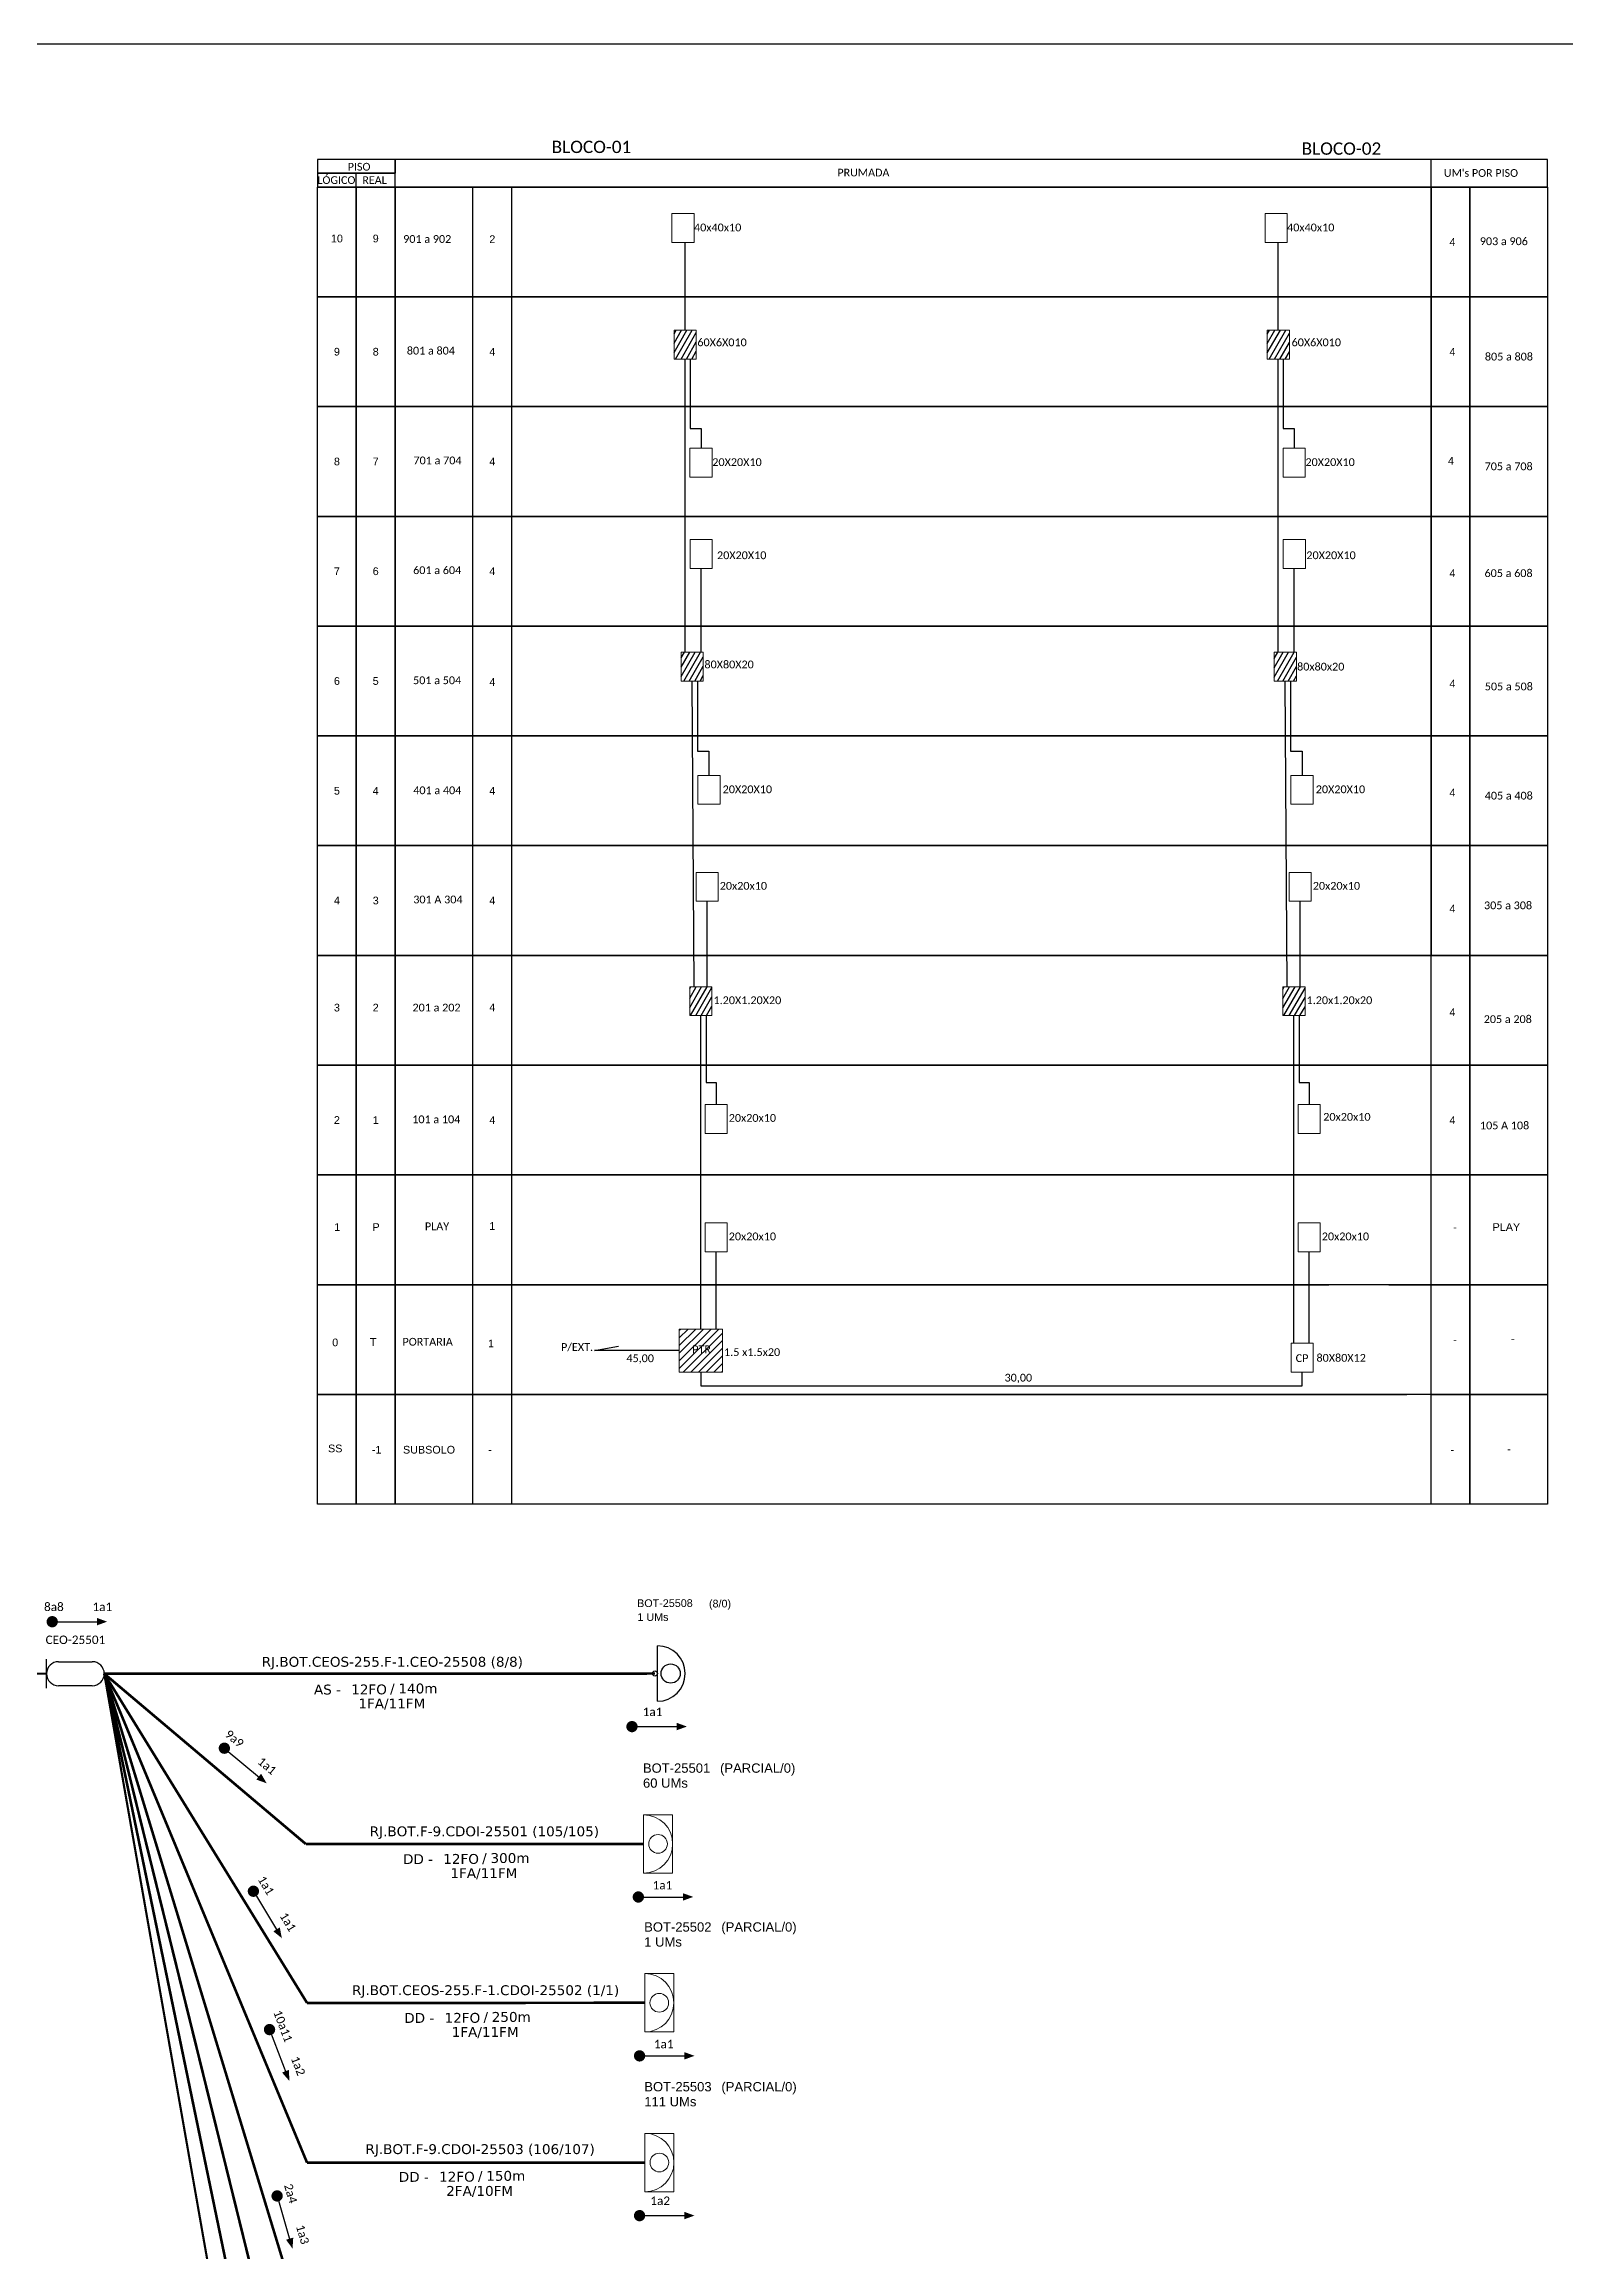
# Model space of a CAD drawing. Header units: metres. Extents: x 1 to 842, y 0 to 594.
# Drawn here: x 339.6 to 598.2, y 219.1 to 594.2 of the extents above; entities that cross this region are included whole.
import ezdxf
from ezdxf.enums import TextEntityAlignment as Align

# ---------------------------------------------------------------- set-up
doc = ezdxf.new("R2010")
doc.units = ezdxf.units.M
for name, color, linetype, lineweight in [("20.0-LEGENDA DOS CDO'S", 1, 'Continuous', 0), ('20.1-CDO_INTERIOR', 1, 'Continuous', 0), ('20.2-CDO_POSTE', 1, 'Continuous', 5), ('40.1-ETIQUETAS', 1, 'Continuous', 20)]:
    doc.layers.add(name, color=color, linetype=linetype, lineweight=lineweight)
for name, color, linetype in [('20.4-CEOS', 1, 'Continuous'), ('CAP a instalar', 1, 'Continuous'), ('CD de instalação futura', 8, 'Continuous'), ('SETA', 7, 'Continuous')]:
    doc.layers.add(name, color=color, linetype=linetype)
doc.styles.add('ARIAL', font='arial.ttf')
doc.styles.add('siredit', font='verdana.ttf')
doc.styles.get("Standard").update_dxf_attribs({"font": 'arial.ttf'})
doc.styles.add('WMF-Calibri0', font='CALIBRI.TTF')
doc.linetypes.add('FENCELINE1', pattern='A,0.25,-0.1,[133,ltypeshp.shx,S=0.1,R=0,X=-0.1,Y=0],-0.1,1', length=1.45)

# ---------------------------------------------------------------- blocks, each defined once
blk = doc.blocks.new('CDOI_INT')
at = {"layer": '20.1-CDO_INTERIOR', "color": 0, "lineweight": 18}
blk.add_lwpolyline([(4.25, -4.25), (4.25, 4.25), (0, 4.25), (0, -4.25)], close=True, dxfattribs=at)
blk.add_circle((2.12, 0), 1.36, dxfattribs=at)
blk.add_arc((0, 0), 4.25, 270, 90, dxfattribs=at)
at = {"layer": "20.0-LEGENDA DOS CDO'S", "color": 0, "style": 'ARIAL'}
for tag, p in [('CDO_N', (-0.08, 10.38)), ('SPLITER_1', (21.18, 10.38)), ('SPLITER_2', (21.19, 8.68)), ('SAP', (-0.08, 6.23)), ('SURVEY', (-0.08, 8.2)), ('1:XX', (5.94, -2.22)), ('UMS', (5.94, -4.24))]:
    blk.add_attdef(tag, p, '', height=1.36, dxfattribs=at)
blk.add_attdef('FIBRAS_UTILIZADAS', text='', height=1.36, dxfattribs=at).set_placement((15.34, 10.38), align=Align.CENTER)
blk = doc.blocks.new('ETIQUETA_RS5F')
at = {"layer": '40.1-ETIQUETAS', "color": 0, "style": 'siredit'}
blk.add_text('/', height=1.5, dxfattribs=at).set_placement((1.55, -1.95), align=Align.MIDDLE_RIGHT)
for tag, p in [('ETIQUETA_R_PRIMARIA', (1.18, 4.1)), ('ETIQUETA_R_SECUNDARIA', (1.18, 2.1)), ('F_ATIVAS/F_MORTAS', (1.11, -4.24))]:
    blk.add_attdef(tag, text='', height=1.5, dxfattribs=at).set_placement(p, align=Align.MIDDLE_CENTER)
for tag, p in [('TIPO_CABO', (-6.62, -2.12)), ('CAP_CABO', (0.37, -2.09))]:
    blk.add_attdef(tag, text='', height=1.5, dxfattribs=at).set_placement(p, align=Align.MIDDLE_RIGHT)
blk.add_attdef('METROS', text='', height=1.5, dxfattribs=at).set_placement((2.11, -1.95), align=Align.MIDDLE_LEFT)
for tag, p in [('FUSÃO_1', (0.82, -8.39)), ('FUSÃO_2', (0.82, -10.6)), ('FUSÃO_3', (0.82, -12.93)), ('FUSÃO_4', (0.82, -15.14)), ('FUSÃO_5', (0.82, -17.16))]:
    blk.add_attdef(tag, text='', height=1.5, dxfattribs=at).set_placement(p, align=Align.CENTER)
blk = doc.blocks.new('CDOE-TEXTO PADRÃO')
at = {"layer": "20.0-LEGENDA DOS CDO'S", "color": 0, "style": 'ARIAL'}
for tag, p in [('CDO_N', (0.49, 7.39)), ('CORDOALHA', (0.5, 4.33)), ('SAP', (0.51, 1.67)), ('SPLITER_1', (0.59, -0.91)), ('SPLITER_2', (0.6, -3.55)), ('(XX-XX_F)S', (0.54, -8.29)), ('(XX-XX_L)S', (0.55, -10.83)), ('UMS', (0.55, -13.15))]:
    blk.add_attdef(tag, p, '', height=1.7, rotation=0.118, dxfattribs=at)
blk.add_attdef('FIBRAS_UTILIZADAS', text='', height=1.7, rotation=0.118, dxfattribs=at).set_placement((19.77, 7.43), align=Align.CENTER)

msp = doc.modelspace()

# ---------------------------------------------------------------- hatches: boundary and pattern name
h = msp.add_hatch()
h.set_pattern_fill('ANSI31', color=1, scale=0.25, angle=15, style=0)
h.paths.add_polyline_path([(448.54, 545.63), (446.65, 545.63), (446.65, 540.72), (450.42, 540.72), (450.42, 545.63)])
h.paths.add_polyline_path([(450.39, 542.54), (459.35, 542.54), (459.35, 544.55), (450.39, 544.55)], flags=9)
h = msp.add_hatch()
h.set_pattern_fill('ANSI31', color=1, scale=0.25, angle=15, style=0)
h.paths.add_polyline_path([(549.3, 545.63), (547.42, 545.63), (547.42, 540.72), (551.19, 540.72), (551.19, 545.63)])
h = msp.add_hatch()
h.set_pattern_fill('ANSI31', color=1, scale=0.25, angle=15, style=0)
h.paths.add_polyline_path([(448.54, 490.92), (447.85, 490.92), (447.85, 486.01), (451.62, 486.01), (451.62, 490.92)])
h.paths.add_polyline_path([(451.57, 487.82), (460.55, 487.82), (460.55, 489.84), (451.57, 489.84)], flags=9)
h = msp.add_hatch()
h.set_pattern_fill('ANSI31', color=1, scale=0.25, angle=15, style=0)
h.paths.add_polyline_path([(549.3, 490.92), (548.62, 490.92), (548.62, 486.01), (552.39, 486.01), (552.39, 490.92)])
h.paths.add_polyline_path([(552.25, 487.45), (560.87, 487.45), (560.87, 489.46), (552.25, 489.46)], flags=9)
h = msp.add_hatch()
h.set_pattern_fill('ANSI31', color=1, scale=0.25, angle=15, style=0)
h.paths.add_polyline_path([(450.05, 434.07), (449.31, 434.07), (449.31, 429.17), (453.09, 429.17), (453.09, 434.07)])
h = msp.add_hatch()
h.set_pattern_fill('ANSI31', color=1, scale=0.25, angle=15, style=0)
h.paths.add_polyline_path([(550.81, 434.07), (550.08, 434.07), (550.08, 429.17), (553.85, 429.17), (553.85, 434.07)])
at = {"linetype": 'Continuous'}
h = msp.add_hatch(dxfattribs=at)
h.set_pattern_fill('ANSI31', color=1, scale=0.289112, style=0)
h.set_pattern_definition([(45, (-867.7194, -438.4561), (-0.64907423, 0.64907423), [])])
h.paths.add_polyline_path([(451.2, 375.92), (447.54, 375.92), (447.54, 368.61), (454.86, 368.61), (454.86, 375.92)])
h.paths.add_polyline_path([(449.88, 371.68), (452.82, 371.68), (452.82, 373.29), (449.88, 373.29)], flags=24)

# ---------------------------------------------------------------- linework, layer by layer
at = {"color": 7}
msp.add_line((443.83, 312.69), (443.83, 322.11), dxfattribs=at)
msp.add_lwpolyline([(0.79, 0.21), (841.79, 0.21), (841.79, 594.21), (0.79, 594.21)], close=True, dxfattribs=at)
at = {"color": 0}
for points in [[(386.07, 572.27), (399.25, 572.27), (399.25, 574.61), (386.07, 574.61)], [(386.07, 569.93), (399.25, 569.93), (399.25, 572.27), (386.07, 572.27)]]:
    msp.add_lwpolyline(points, close=True, dxfattribs=at)
for points in [[(575.26, 574.61), (399.25, 574.61), (399.25, 574.61), (399.25, 572.27)], [(575.26, 569.93), (575.26, 574.61)], [(575.26, 569.93), (595.04, 569.93), (595.04, 574.61), (575.26, 574.61)], [(392.66, 569.93), (392.66, 572.27)], [(386.07, 569.93), (392.66, 569.93)], [(392.66, 569.93), (386.07, 569.93)], [(399.25, 569.93), (392.66, 569.93)], [(392.66, 569.93), (399.25, 569.93)], [(399.25, 569.93), (575.26, 569.93)], [(575.26, 569.93), (399.25, 569.93)], [(575.26, 551.28), (399.25, 551.28), (399.25, 569.93), (575.26, 569.93)], [(399.25, 569.93), (575.26, 569.93)], [(412.43, 569.93), (412.43, 346.17)], [(419.02, 569.93), (419.02, 346.17)], [(575.26, 569.93), (575.27, 569.93)], [(575.27, 569.93), (575.27, 551.28)], [(581.86, 569.93), (575.27, 569.93)], [(575.27, 569.93), (581.86, 569.93)], [(581.86, 569.93), (595.04, 569.93)], [(595.04, 569.93), (581.86, 569.93)], [(575.26, 532.64), (399.25, 532.64), (399.25, 551.28), (575.26, 551.28)], [(575.27, 551.28), (575.27, 532.64)], [(575.26, 513.99), (399.25, 513.99), (399.25, 532.64), (575.26, 532.64)], [(575.27, 532.64), (575.27, 513.99)], [(575.26, 495.34), (399.25, 495.34), (399.25, 513.99), (575.26, 513.99)], [(575.27, 513.99), (575.27, 495.34)], [(575.26, 476.7), (399.25, 476.7), (399.25, 495.34), (575.26, 495.34)], [(575.27, 495.34), (575.27, 476.7)], [(575.26, 458.05), (399.25, 458.05), (399.25, 476.7), (575.26, 476.7)], [(575.27, 476.7), (575.27, 458.05)], [(575.26, 439.4), (399.25, 439.4), (399.25, 458.05), (575.26, 458.05)], [(575.27, 458.05), (575.27, 439.4)], [(575.26, 420.76), (399.25, 420.76), (399.25, 439.4), (575.26, 439.4)], [(575.26, 402.11), (399.25, 402.11), (399.25, 420.76), (575.26, 420.76)], [(575.26, 383.46), (399.25, 383.46), (399.25, 402.11), (575.26, 402.11)], [(575.26, 364.82), (399.25, 364.82), (399.25, 383.46), (557.89, 383.46)], [(568.1, 383.46), (575.26, 383.46)], [(451.2, 368.61), (451.2, 366.25), (553.36, 366.25), (553.36, 368.61)], [(575.26, 346.17), (399.25, 346.17), (399.25, 364.82), (571.16, 364.82)]]:
    msp.add_lwpolyline(points)
for points in [[(386.07, 569.93), (392.66, 569.93), (392.66, 551.28), (386.07, 551.28)], [(392.66, 569.93), (399.25, 569.93), (399.25, 551.28), (392.66, 551.28)], [(575.27, 569.93), (581.86, 569.93), (581.86, 551.28), (575.27, 551.28)], [(581.86, 569.93), (595.04, 569.93), (595.04, 551.28), (581.86, 551.28)], [(386.07, 551.28), (392.66, 551.28), (392.66, 532.64), (386.07, 532.64)], [(392.66, 551.28), (399.25, 551.28), (399.25, 532.64), (392.66, 532.64)], [(575.27, 551.28), (581.86, 551.28), (581.86, 532.64), (575.27, 532.64)], [(581.86, 551.28), (595.04, 551.28), (595.04, 532.64), (581.86, 532.64)], [(386.07, 532.64), (392.66, 532.64), (392.66, 513.99), (386.07, 513.99)], [(392.66, 532.64), (399.25, 532.64), (399.25, 513.99), (392.66, 513.99)], [(575.27, 532.64), (581.86, 532.64), (581.86, 513.99), (575.27, 513.99)], [(581.86, 532.64), (595.04, 532.64), (595.04, 513.99), (581.86, 513.99)], [(386.07, 513.99), (392.66, 513.99), (392.66, 495.34), (386.07, 495.34)], [(392.66, 513.99), (399.25, 513.99), (399.25, 495.34), (392.66, 495.34)], [(575.27, 513.99), (581.86, 513.99), (581.86, 495.34), (575.27, 495.34)], [(581.86, 513.99), (595.04, 513.99), (595.04, 495.34), (581.86, 495.34)], [(386.07, 495.34), (392.66, 495.34), (392.66, 476.7), (386.07, 476.7)], [(392.66, 495.34), (399.25, 495.34), (399.25, 476.7), (392.66, 476.7)], [(575.27, 495.34), (581.86, 495.34), (581.86, 476.7), (575.27, 476.7)], [(581.86, 495.34), (595.04, 495.34), (595.04, 476.7), (581.86, 476.7)], [(386.07, 476.7), (392.66, 476.7), (392.66, 458.05), (386.07, 458.05)], [(392.66, 476.7), (399.25, 476.7), (399.25, 458.05), (392.66, 458.05)], [(575.27, 476.7), (581.86, 476.7), (581.86, 458.05), (575.27, 458.05)], [(581.86, 476.7), (595.04, 476.7), (595.04, 458.05), (581.86, 458.05)], [(386.07, 458.05), (392.66, 458.05), (392.66, 439.4), (386.07, 439.4)], [(392.66, 458.05), (399.25, 458.05), (399.25, 439.4), (392.66, 439.4)], [(575.27, 458.05), (581.86, 458.05), (581.86, 439.4), (575.27, 439.4)], [(581.86, 458.05), (595.04, 458.05), (595.04, 439.4), (581.86, 439.4)], [(386.07, 439.4), (392.66, 439.4), (392.66, 420.76), (386.07, 420.76)], [(392.66, 439.4), (399.25, 439.4), (399.25, 420.76), (392.66, 420.76)], [(575.27, 439.4), (581.86, 439.4), (581.86, 420.76), (575.27, 420.76)], [(581.86, 439.4), (595.04, 439.4), (595.04, 420.76), (581.86, 420.76)], [(386.07, 420.76), (392.66, 420.76), (392.66, 402.11), (386.07, 402.11)], [(392.66, 420.76), (399.25, 420.76), (399.25, 402.11), (392.66, 402.11)], [(575.27, 420.76), (581.86, 420.76), (581.86, 402.11), (575.27, 402.11)], [(581.86, 420.76), (595.04, 420.76), (595.04, 402.11), (581.86, 402.11)], [(386.07, 402.11), (392.66, 402.11), (392.66, 383.46), (386.07, 383.46)], [(392.66, 402.11), (399.25, 402.11), (399.25, 383.46), (392.66, 383.46)], [(575.27, 402.11), (581.86, 402.11), (581.86, 383.46), (575.27, 383.46)], [(581.86, 402.11), (595.04, 402.11), (595.04, 383.46), (581.86, 383.46)], [(386.07, 383.46), (392.66, 383.46), (392.66, 364.82), (386.07, 364.82)], [(392.66, 383.46), (399.25, 383.46), (399.25, 364.82), (392.66, 364.82)], [(575.27, 383.46), (581.86, 383.46), (581.86, 364.82), (575.27, 364.82)], [(581.86, 383.46), (595.04, 383.46), (595.04, 364.82), (581.86, 364.82)], [(386.07, 364.82), (392.66, 364.82), (392.66, 346.17), (386.07, 346.17)], [(392.66, 364.82), (399.25, 364.82), (399.25, 346.17), (392.66, 346.17)], [(575.27, 364.82), (581.86, 364.82), (581.86, 346.17), (575.27, 346.17)], [(581.86, 364.82), (595.04, 364.82), (595.04, 346.17), (581.86, 346.17)]]:
    msp.add_lwpolyline(points, close=True)
at = {"color": 0, "lineweight": 0}
for points in [[(446.28, 565.43), (450.05, 565.43), (450.05, 560.52), (446.28, 560.52)], [(547.05, 565.43), (550.82, 565.43), (550.82, 560.52), (547.05, 560.52)], [(449.35, 525.56), (453.13, 525.56), (453.13, 520.65), (449.35, 520.65)], [(550.12, 525.56), (553.89, 525.56), (553.89, 520.65), (550.12, 520.65)], [(449.38, 510.06), (453.15, 510.06), (453.15, 505.15), (449.38, 505.15)], [(550.15, 510.06), (553.92, 510.06), (553.92, 505.15), (550.15, 505.15)], [(450.7, 469.99), (454.47, 469.99), (454.47, 465.08), (450.7, 465.08)], [(551.46, 469.99), (555.23, 469.99), (555.23, 465.08), (551.46, 465.08)], [(450.38, 453.51), (454.15, 453.51), (454.15, 448.61), (450.38, 448.61)], [(551.14, 453.51), (554.91, 453.51), (554.91, 448.61), (551.14, 448.61)], [(451.91, 414.08), (455.68, 414.08), (455.68, 409.17), (451.91, 409.17)], [(552.67, 414.08), (556.44, 414.08), (556.44, 409.17), (552.67, 409.17)], [(451.91, 393.95), (455.68, 393.95), (455.68, 389.05), (451.91, 389.05)], [(552.67, 393.95), (556.44, 393.95), (556.44, 389.05), (552.67, 389.05)], [(551.47, 373.52), (555.25, 373.52), (555.25, 368.61), (551.47, 368.61)]]:
    msp.add_lwpolyline(points, close=True, dxfattribs=at)
at = {"color": 3}
for points in [[(448.54, 545.63), (448.54, 560.52)], [(549.3, 545.63), (549.3, 560.52)], [(448.54, 490.92), (448.54, 540.72)], [(449.36, 540.72), (449.36, 528.93), (451.24, 528.93), (451.24, 525.56)], [(549.3, 490.92), (549.3, 540.72)], [(550.13, 540.72), (550.13, 528.93), (552.01, 528.93), (552.01, 525.56)], [(451.27, 490.92), (451.27, 505.15)], [(552.03, 490.92), (552.03, 505.15)], [(450.05, 434.07), (449.74, 486.01)], [(450.61, 486.01), (450.61, 474.12), (452.58, 474.12), (452.58, 469.99)], [(550.81, 434.07), (550.5, 486.01)], [(551.38, 486.01), (551.38, 474.12), (553.35, 474.12), (553.35, 469.99)], [(452.26, 434.07), (452.26, 448.61)], [(553.03, 434.07), (553.03, 448.61)], [(451.2, 375.92), (451.2, 429.17)], [(452.09, 429.17), (452.09, 417.81), (453.79, 417.81), (453.79, 414.08)], [(551.97, 373.52), (551.97, 429.17)], [(552.86, 429.17), (552.86, 417.81), (554.56, 417.81), (554.56, 414.08)], [(453.79, 375.92), (453.79, 389.05)], [(554.56, 373.52), (554.56, 389.05)], [(447.54, 372.27), (433.16, 372.27), (437.21, 373)]]:
    msp.add_lwpolyline(points, dxfattribs=at)
at = {"color": 1, "lineweight": 0}
for points in [[(446.65, 545.63), (450.42, 545.63), (450.42, 540.72), (446.65, 540.72)], [(547.42, 545.63), (551.19, 545.63), (551.19, 540.72), (547.42, 540.72)], [(447.85, 490.92), (451.62, 490.92), (451.62, 486.01), (447.85, 486.01)], [(548.62, 490.92), (552.39, 490.92), (552.39, 486.01), (548.62, 486.01)], [(449.31, 434.07), (453.09, 434.07), (453.09, 429.17), (449.31, 429.17)], [(550.08, 434.07), (553.85, 434.07), (553.85, 429.17), (550.08, 429.17)], [(447.54, 375.92), (454.86, 375.92), (454.86, 368.61), (447.54, 368.61)]]:
    msp.add_lwpolyline(points, close=True, dxfattribs=at)
at = {"const_width": 0.958}
for points in [[(340.52, 326.2, 1), (341.48, 326.2, 1)], [(439.02, 308.38, 1), (439.98, 308.38, 1)], [(369.88, 305.02, 1), (370.61, 304.4, 1)], [(374.93, 280.82, 1), (375.43, 280, 1)], [(440.1, 279.43, 1), (441.06, 279.43, 1)], [(377.75, 257.36, 1), (378.09, 256.46, 1)], [(440.31, 252.44, 1), (441.27, 252.44, 1)], [(379.07, 229.11, 1), (379.34, 228.19, 1)], [(440.31, 225.3, 1), (441.27, 225.3, 1)]]:
    msp.add_lwpolyline(points, format="xyb", close=True, dxfattribs=at)
at = {"color": 7}
for centre, radius in [((446.07, 317.4), 1.63), ((443.4, 317.4), 0.436)]:
    msp.add_circle(centre, radius, dxfattribs=at)
msp.add_arc((443.83, 317.4), 4.71, 270, 90, dxfattribs=at)
at = {"layer": '20.4-CEOS', "color": 7}
for p, q in [((342.08, 319.41), (347.8, 319.41)), ((347.8, 315.33), (342.08, 315.33))]:
    msp.add_line(p, q, dxfattribs=at)
msp.add_lwpolyline([(340.04, 314.91), (340.04, 319.83)], dxfattribs=at)
for centre, start, end in [((342.08, 317.37), 90, 270), ((347.8, 317.37), 270, 90)]:
    msp.add_arc(centre, 2.04, start, end, dxfattribs=at)
at = {"layer": 'CAP a instalar', "color": 7, "ltscale": 7}
for points, const_width in [([(108.88, 317.37), (340.04, 317.37)], 0.37), ([(349.84, 317.37), (384.09, 288.43)], 0.447), ([(349.84, 317.37), (384.3, 261.43)], 0.447), ([(349.84, 317.37), (384.3, 234.29)], 0.447), ([(349.84, 317.37), (384.09, 204.81)], 0.447), ([(349.84, 317.37), (384.3, 177.82)], 0.447), ([(349.84, 317.37), (384.3, 150.68)], 0.447)]:
    msp.add_lwpolyline(points, dxfattribs=dict(at, const_width=const_width))
at = {"layer": 'CAP a instalar', "color": 7, "linetype": 'FENCELINE1', "ltscale": 7}
for points, const_width in [([(349.84, 317.37), (443.4, 317.4)], 0.447), ([(384.13, 122.28), (349.84, 317.37)], 0.37)]:
    msp.add_lwpolyline(points, dxfattribs=dict(at, const_width=const_width))
at = {"layer": 'CAP a instalar', "color": 8, "ltscale": 7, "const_width": 0.447}
for points in [[(384.09, 288.43), (441.46, 288.45)], [(384.3, 261.43), (441.67, 261.46)], [(384.3, 234.29), (441.68, 234.32)]]:
    msp.add_lwpolyline(points, dxfattribs=at)
at = {"layer": 'SETA'}
for points in [[(341, 326.2), (349.24, 326.2)], [(439.5, 308.38), (447.74, 308.38)], [(370.24, 304.71), (376.58, 299.44)], [(375.18, 280.41), (379.44, 273.36)], [(440.58, 279.43), (448.82, 279.43)], [(377.92, 256.91), (380.87, 249.22)], [(440.79, 252.44), (449.03, 252.44)], [(379.2, 228.65), (381.51, 220.74)], [(440.79, 225.3), (449.03, 225.3)]]:
    msp.add_lwpolyline(points, dxfattribs=at)
for points in [[(348.58, 326.85), (350.33, 326.21), (348.58, 325.57)], [(447.08, 309.03), (448.83, 308.39), (447.08, 307.75)], [(376.49, 300.37), (377.43, 298.75), (375.67, 299.38)], [(448.16, 280.08), (449.91, 279.45), (448.16, 278.81)], [(379.66, 274.26), (380.02, 272.43), (378.57, 273.6)], [(448.37, 253.09), (450.12, 252.45), (448.37, 251.81)], [(381.24, 250.07), (381.27, 248.2), (380.05, 249.61)], [(448.37, 225.95), (450.12, 225.31), (448.37, 224.67)], [(381.95, 221.56), (381.83, 219.7), (380.73, 221.2)]]:
    msp.add_solid(points, dxfattribs=at)

# ---------------------------------------------------------------- block references
at = {"layer": '20.2-CDO_POSTE', "color": 7}
ref = msp.add_blockref('CDOE-TEXTO PADRÃO', (445.99, 319.92), dxfattribs=dict(at, xscale=0.7698240022659304, yscale=0.7698240022659304, zscale=0.7698240022659304))
ref.add_attrib('CDO_N', 'BOT-25508', (440.37, 328.69), dxfattribs={"layer": "20.0-LEGENDA DOS CDO'S", "color": 0, "height": 1.309, "rotation": 0.118, "style": 'ARIAL'})
ref.add_attrib('CORDOALHA', '1 UMs', (440.42, 326.33), dxfattribs={"layer": "20.0-LEGENDA DOS CDO'S", "color": 0, "height": 1.309, "rotation": 0.118, "style": 'ARIAL'})
ref.add_attrib('FIBRAS_UTILIZADAS', '       (8/0)', dxfattribs={"layer": "20.0-LEGENDA DOS CDO'S", "color": 0, "height": 1.3086, "rotation": 0.118, "style": 'ARIAL'}).set_placement((452.68, 328.62), align=Align.CENTER)
at = {"layer": 'CAP a instalar', "color": 7, "linetype": 'FENCELINE1', "ltscale": 7}
ref = msp.add_blockref('ETIQUETA_RS5F', (397.45, 317.04), dxfattribs=dict(at, xscale=1.117784433624116, yscale=1.117784433624972, zscale=1.117784433625199))
ref.add_attrib('ETIQUETA_R_SECUNDARIA', 'RJ.BOT.CEOS-255.F-1.CEO-25508 (8/8)', dxfattribs={"layer": '40.1-ETIQUETAS', "color": 0, "height": 1.6767, "style": 'siredit'}).set_placement((398.78, 319.39), align=Align.MIDDLE_CENTER)
ref.add_attrib('TIPO_CABO', 'AS -', dxfattribs={"layer": '40.1-ETIQUETAS', "color": 0, "height": 1.677, "style": 'siredit'}).set_placement((390.06, 314.68), align=Align.MIDDLE_RIGHT)
ref.add_attrib('CAP_CABO', '12FO', dxfattribs={"layer": '40.1-ETIQUETAS', "color": 0, "height": 1.677, "style": 'siredit'}).set_placement((397.86, 314.7), align=Align.MIDDLE_RIGHT)
ref.add_attrib('METROS', '140m', dxfattribs={"layer": '40.1-ETIQUETAS', "color": 0, "height": 1.677, "style": 'siredit'}).set_placement((399.82, 314.86), align=Align.MIDDLE_LEFT)
ref.add_attrib('F_ATIVAS/F_MORTAS', '1FA/11FM', dxfattribs={"layer": '40.1-ETIQUETAS', "color": 0, "height": 1.677, "style": 'siredit'}).set_placement((398.7, 312.3), align=Align.MIDDLE_CENTER)
at = {"layer": 'CAP a instalar', "color": 8, "linetype": 'FENCELINE1', "ltscale": 7}
ref = msp.add_blockref('ETIQUETA_RS5F', (413.09, 288.24), dxfattribs=dict(at, xscale=1.117784433624116, yscale=1.117784433624972, zscale=1.117784433625199))
ref.add_attrib('ETIQUETA_R_SECUNDARIA', 'RJ.BOT.F-9.CDOI-25501 (105/105)', dxfattribs={"layer": '40.1-ETIQUETAS', "color": 0, "height": 1.6767, "style": 'siredit'}).set_placement((414.42, 290.59), align=Align.MIDDLE_CENTER)
ref.add_attrib('TIPO_CABO', 'DD -', dxfattribs={"layer": '40.1-ETIQUETAS', "color": 0, "height": 1.677, "style": 'siredit'}).set_placement((405.7, 285.87), align=Align.MIDDLE_RIGHT)
ref.add_attrib('CAP_CABO', '12FO', dxfattribs={"layer": '40.1-ETIQUETAS', "color": 0, "height": 1.677, "style": 'siredit'}).set_placement((413.5, 285.9), align=Align.MIDDLE_RIGHT)
ref.add_attrib('METROS', '300m', dxfattribs={"layer": '40.1-ETIQUETAS', "color": 0, "height": 1.677, "style": 'siredit'}).set_placement((415.46, 286.05), align=Align.MIDDLE_LEFT)
ref.add_attrib('F_ATIVAS/F_MORTAS', '1FA/11FM', dxfattribs={"layer": '40.1-ETIQUETAS', "color": 0, "height": 1.677, "style": 'siredit'}).set_placement((414.34, 283.49), align=Align.MIDDLE_CENTER)
ref = msp.add_blockref('ETIQUETA_RS5F', (413.31, 261.24), dxfattribs=dict(at, xscale=1.117784433624116, yscale=1.117784433624972, zscale=1.117784433625199))
ref.add_attrib('ETIQUETA_R_SECUNDARIA', 'RJ.BOT.CEOS-255.F-1.CDOI-25502 (1/1)', dxfattribs={"layer": '40.1-ETIQUETAS', "color": 0, "height": 1.6767, "style": 'siredit'}).set_placement((414.63, 263.6), align=Align.MIDDLE_CENTER)
ref.add_attrib('TIPO_CABO', 'DD -', dxfattribs={"layer": '40.1-ETIQUETAS', "color": 0, "height": 1.677, "style": 'siredit'}).set_placement((405.91, 258.88), align=Align.MIDDLE_RIGHT)
ref.add_attrib('CAP_CABO', '12FO', dxfattribs={"layer": '40.1-ETIQUETAS', "color": 0, "height": 1.677, "style": 'siredit'}).set_placement((413.72, 258.9), align=Align.MIDDLE_RIGHT)
ref.add_attrib('METROS', '250m', dxfattribs={"layer": '40.1-ETIQUETAS', "color": 0, "height": 1.677, "style": 'siredit'}).set_placement((415.67, 259.06), align=Align.MIDDLE_LEFT)
ref.add_attrib('F_ATIVAS/F_MORTAS', '1FA/11FM', dxfattribs={"layer": '40.1-ETIQUETAS', "color": 0, "height": 1.677, "style": 'siredit'}).set_placement((414.55, 256.5), align=Align.MIDDLE_CENTER)
ref = msp.add_blockref('ETIQUETA_RS5F', (412.38, 234.25), dxfattribs=dict(at, xscale=1.117784433624116, yscale=1.117784433624972, zscale=1.117784433625199))
ref.add_attrib('ETIQUETA_R_SECUNDARIA', 'RJ.BOT.F-9.CDOI-25503 (106/107)', dxfattribs={"layer": '40.1-ETIQUETAS', "color": 0, "height": 1.6767, "style": 'siredit'}).set_placement((413.7, 236.6), align=Align.MIDDLE_CENTER)
ref.add_attrib('TIPO_CABO', 'DD -', dxfattribs={"layer": '40.1-ETIQUETAS', "color": 0, "height": 1.677, "style": 'siredit'}).set_placement((404.98, 231.88), align=Align.MIDDLE_RIGHT)
ref.add_attrib('CAP_CABO', '12FO', dxfattribs={"layer": '40.1-ETIQUETAS', "color": 0, "height": 1.677, "style": 'siredit'}).set_placement((412.79, 231.91), align=Align.MIDDLE_RIGHT)
ref.add_attrib('METROS', '150m', dxfattribs={"layer": '40.1-ETIQUETAS', "color": 0, "height": 1.677, "style": 'siredit'}).set_placement((414.74, 232.06), align=Align.MIDDLE_LEFT)
ref.add_attrib('F_ATIVAS/F_MORTAS', '2FA/10FM', dxfattribs={"layer": '40.1-ETIQUETAS', "color": 0, "height": 1.677, "style": 'siredit'}).set_placement((413.62, 229.5), align=Align.MIDDLE_CENTER)
at = {"layer": 'CD de instalação futura', "color": 8, "ltscale": 11}
ref = msp.add_blockref('CDOI_INT', (441.46, 288.45), dxfattribs=dict(at, xscale=1.164757705477261, yscale=1.164757705477261, zscale=1.164757705477261))
ref.add_attrib('CDO_N', 'BOT-25501', (441.36, 300.54), dxfattribs={"layer": "20.0-LEGENDA DOS CDO'S", "color": 0, "height": 1.584, "style": 'ARIAL'})
ref.add_attrib('FIBRAS_UTILIZADAS', '     (PARCIAL/0)', dxfattribs={"layer": "20.0-LEGENDA DOS CDO'S", "color": 0, "height": 1.5844, "style": 'ARIAL'}).set_placement((459.32, 300.54), align=Align.CENTER)
ref.add_attrib('SURVEY', '60 UMs', (441.37, 298), dxfattribs={"layer": "20.0-LEGENDA DOS CDO'S", "color": 0, "height": 1.584, "style": 'ARIAL'})
ref = msp.add_blockref('CDOI_INT', (441.67, 261.46), dxfattribs=dict(at, xscale=1.164757705477261, yscale=1.164757705477261, zscale=1.164757705477261))
ref.add_attrib('CDO_N', 'BOT-25502', (441.57, 273.55), dxfattribs={"layer": "20.0-LEGENDA DOS CDO'S", "color": 0, "height": 1.584, "style": 'ARIAL'})
ref.add_attrib('FIBRAS_UTILIZADAS', '     (PARCIAL/0)', dxfattribs={"layer": "20.0-LEGENDA DOS CDO'S", "color": 0, "height": 1.5844, "style": 'ARIAL'}).set_placement((459.54, 273.55), align=Align.CENTER)
ref.add_attrib('SURVEY', '1 UMs', (441.58, 271.01), dxfattribs={"layer": "20.0-LEGENDA DOS CDO'S", "color": 0, "height": 1.584, "style": 'ARIAL'})
ref = msp.add_blockref('CDOI_INT', (441.68, 234.32), dxfattribs=dict(at, xscale=1.164757705477261, yscale=1.164757705477261, zscale=1.164757705477261))
ref.add_attrib('CDO_N', 'BOT-25503', (441.59, 246.41), dxfattribs={"layer": "20.0-LEGENDA DOS CDO'S", "color": 0, "height": 1.584, "style": 'ARIAL'})
ref.add_attrib('FIBRAS_UTILIZADAS', '     (PARCIAL/0)', dxfattribs={"layer": "20.0-LEGENDA DOS CDO'S", "color": 0, "height": 1.5844, "style": 'ARIAL'}).set_placement((459.55, 246.41), align=Align.CENTER)
ref.add_attrib('SURVEY', '111 UMs', (441.59, 243.87), dxfattribs={"layer": "20.0-LEGENDA DOS CDO'S", "color": 0, "height": 1.584, "style": 'ARIAL'})

# ---------------------------------------------------------------- texts
at = {"color": 3, "style": 'WMF-Calibri0'}
for s, p in [('BLOCO-01', (425.85, 575.71)), ('BLOCO-02', (553.27, 575.42))]:
    msp.add_text(s, height=2.096, dxfattribs=at).set_placement(p)
at = {"color": 0, "style": 'WMF-Calibri0'}
for s, height, p in [('     PISO', 1.31, (388.9, 572.73)), ('  LÓGICO', 1.31, (385.13, 570.46)), ('    REAL', 1.31, (391.84, 570.46)), ('PRUMADA', 1.31, (474.4, 571.74)), ("UM's POR PISO", 1.3098, (577.44, 571.67))]:
    msp.add_text(s, height=height, dxfattribs=at).set_placement(p)
at = {"style": 'WMF-Calibri0'}
for s, height, p in [('40x40x10', 1.319, (450.04, 562.41)), ('40x40x10', 1.319, (550.8, 562.41)), ('901 a 902', 1.319, (400.63, 560.45)), ('903 a 906', 1.319, (583.55, 560.07)), ('60X6X010', 1.319, (450.61, 542.89)), ('60X6X010', 1.319, (551.57, 542.89)), ('801 a 804', 1.319, (401.25, 541.48)), ('805 a 808', 1.319, (584.41, 540.47)), ('701 a 704', 1.319, (402.37, 522.83)), ('20X20X10', 1.319, (453.15, 522.54)), ('20X20X10', 1.319, (553.92, 522.54)), ('705 a 708', 1.319, (584.36, 521.82)), ('20X20X10', 1.319, (453.95, 506.72)), ('20X20X10', 1.319, (554.08, 506.72)), ('601 a 604', 1.319, (402.32, 504.18)), ('605 a 608', 1.319, (584.35, 503.68)), ('80X80X20', 1.319, (451.81, 488.17)), ('80x80x20', 1.319, (552.5, 487.8)), ('501 a 504', 1.319, (402.31, 485.48)), ('505 a 508', 1.319, (584.39, 484.43)), ('401 a 404', 1.319, (402.34, 466.79)), ('20X20X10', 1.319, (454.91, 466.96)), ('20X20X10', 1.319, (555.68, 466.96)), ('405 a 408', 1.319, (584.38, 465.88)), ('20x20x10', 1.319, (454.41, 450.56)), ('20x20x10', 1.319, (555.17, 450.56)), ('301 A 304', 1.319, (402.34, 448.24)), ('305 a 308', 1.319, (584.26, 447.24)), ('1.20X1.20X20', 1.3195, (453.35, 431.12)), ('1.20x1.20x20', 1.3195, (554.11, 431.12)), ('201 a 202', 1.319, (402.21, 429.88)), ('205 a 208', 1.319, (584.21, 427.91)), ('20x20x10', 1.319, (556.95, 411.31)), ('101 a 104', 1.319, (402.17, 410.89)), ('20x20x10', 1.319, (455.94, 411.13)), ('105 A 108', 1.319, (583.57, 409.85)), ('PLAY', 1.319, (404.32, 392.71)), ('20x20x10', 1.319, (455.94, 391)), ('20x20x10', 1.319, (556.7, 391)), ('PORTARIA', 1.319, (400.51, 373.1)), ('P/EXT.', 1.319, (427.44, 372.21)), ('45,00', 1.319, (438.55, 370.3)), ('PTR', 1.319, (449.73, 371.82)), ('1.5 x1.5x20', 1.3195, (455.14, 371.34)), ('CP', 1.319, (552.26, 370.32)), ('80X80X12', 1.319, (555.8, 370.37)), ('-', 1.32, (588.84, 373.54)), ('30,00', 1.319, (502.8, 367)), ('-', 1.32, (588.18, 354.83))]:
    msp.add_text(s, height=height, dxfattribs=at).set_placement(p)
at = {"char_height": 1.4375, "width": 24.3018, "attachment_point": 5}
for s, insert in [('{\\fCalibri|b0|i0|c0|p34;\\C7;8a8}', (341.28, 328.72)), ('{\\fCalibri|b0|i0|c0|p34;\\C7;1a1}', (349.51, 328.72)), ('{\\fCalibri|b0|i0|c0|p34;\\C7;CEO-25501}', (344.94, 323.12)), ('{\\fCalibri|b0|i0|c0|p34;\\C7;1a1}', (443, 310.89)), ('{\\fCalibri|b0|i0|c0|p34;\\C7;1a1}', (444.68, 281.44)), ('{\\fCalibri|b0|i0|c0|p34;\\C7;1a1}', (444.89, 254.44)), ('{\\fCalibri|b0|i0|c0|p34;\\C7;1a2}', (444.29, 227.82))]:
    msp.add_mtext(s, dxfattribs=dict(at, insert=insert))
for s, insert, rotation in [('{\\fCalibri|b0|i0|c0|p34;\\C7;9a9}', (371.95, 306.33), 320.2433), ('{\\fCalibri|b0|i0|c0|p34;\\C7;1a1}', (377.5, 301.7), 320.2433), ('{\\fCalibri|b0|i0|c0|p34;\\C7;1a1}', (377.32, 281.39), 301.1848), ('{\\fCalibri|b0|i0|c0|p34;\\C7;1a1}', (381.05, 275.19), 301.1848), ('{\\fCalibri|b0|i0|c0|p34;\\C7;10a11}', (380.2, 257.49), 290.9637), ('{\\fCalibri|b0|i0|c0|p34;\\C7;1a2}', (382.78, 250.73), 290.9637), ('{\\fCalibri|b0|i0|c0|p34;\\C7;2a4}', (381.52, 229.05), 286.2967), ('{\\fCalibri|b0|i0|c0|p34;\\C7;1a3}', (383.54, 222.1), 286.2967)]:
    msp.add_mtext(s, dxfattribs=dict(at, insert=insert, rotation=rotation))
at = {"style": 'ARIAL', "flags": 12}
for tag, text, p in [('10', 'XX', (389.37, 561.19)), ('9', '7', (395.96, 561.19)), ('2', 'XX', (415.77, 561.08)), ('4', 'XX', (578.9, 560.6)), ('9', 'XX', (389.37, 541.96)), ('8', '7', (395.96, 541.96)), ('4', '2', (415.77, 541.96)), ('4', 'XX', (578.9, 541.96)), ('8', 'XX', (389.37, 523.31)), ('7', '7', (395.96, 523.31)), ('4', 'XX', (415.77, 523.31)), ('4', 'XX', (578.64, 523.42)), ('7', 'XX', (389.37, 504.67)), ('6', '7', (395.96, 504.67)), ('4', 'XX', (415.77, 504.67)), ('4', 'XX', (578.9, 504.35)), ('6', 'XX', (389.37, 486.02)), ('5', 'XX', (395.96, 486.02)), ('4', 'XX', (415.77, 485.85)), ('4', 'XX', (578.9, 485.57)), ('5', 'XX', (389.37, 467.37)), ('4', 'XX', (395.96, 467.37)), ('4', 'XX', (415.77, 467.37)), ('4', 'XX', (578.9, 467.06)), ('4', 'XX', (389.37, 448.73)), ('3', 'XX', (395.96, 448.73)), ('4', 'XX', (415.77, 448.73)), ('4', '0', (578.9, 447.36)), ('3', 'XX', (389.37, 430.53)), ('2', 'XX', (395.96, 430.53)), ('4', 'XX', (415.77, 430.57)), ('4', '0', (578.9, 429.77)), ('2', 'XX', (389.37, 411.43)), ('1', 'XX', (395.96, 411.43)), ('4', 'XX', (415.77, 411.43)), ('4', '0', (578.9, 411.41)), ('1', 'XX', (389.43, 393.25)), ('P', 'PL', (396.02, 393.25)), ('1', 'XX', (415.77, 393.43)), ('PLAY', 'PL', (588.06, 393.25)), ('-', 'XX', (579.35, 393.24)), ('0', 'XX', (389.08, 373.65)), ('T', 'XX', (395.53, 373.72)), ('1', 'XX', (415.55, 373.47)), ('-', 'XX', (579.35, 374.1)), ('SS', 'XX', (389.08, 355.64)), ('-1', 'XX', (396.12, 355.42)), ('SUBSOLO', 'XX', (405.02, 355.42)), ('-', 'XX', (415.4, 355.42)), ('-', 'XX', (578.9, 355.45))]:
    msp.add_attdef(tag, text=text, height=1.31, dxfattribs=at).set_placement(p, align=Align.MIDDLE_CENTER)

doc.saveas('drawing.dxf')
